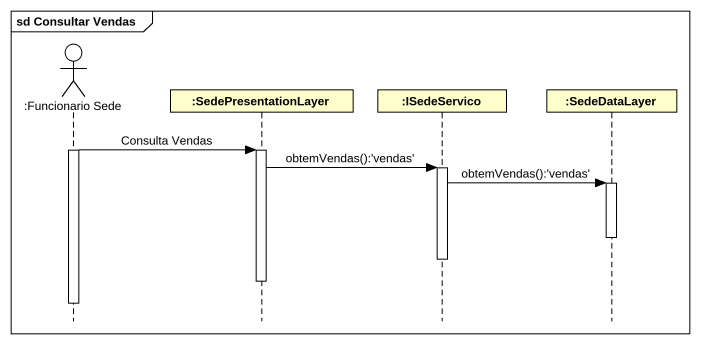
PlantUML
@startuml
mainframe sd Consultar Vendas
hide footbox
actor ":Funcionario Sede" as Funcionario_Sede
participant ":SedePresentationLayer" as SedePresentationLayer
participant ":ISedeServico" as ISedeServico
participant ":SedeDataLayer" as SedeDataLayer

activate Funcionario_Sede
Funcionario_Sede -> SedePresentationLayer : Consulta Vendas
activate SedePresentationLayer
SedePresentationLayer -> ISedeServico : obtemVendas():'vendas'
activate ISedeServico
ISedeServico -> SedeDataLayer : obtemVendas():'vendas'
activate SedeDataLayer
deactivate SedeDataLayer
deactivate ISedeServico
deactivate SedePresentationLayer
deactivate Funcionario_Sede
@enduml
